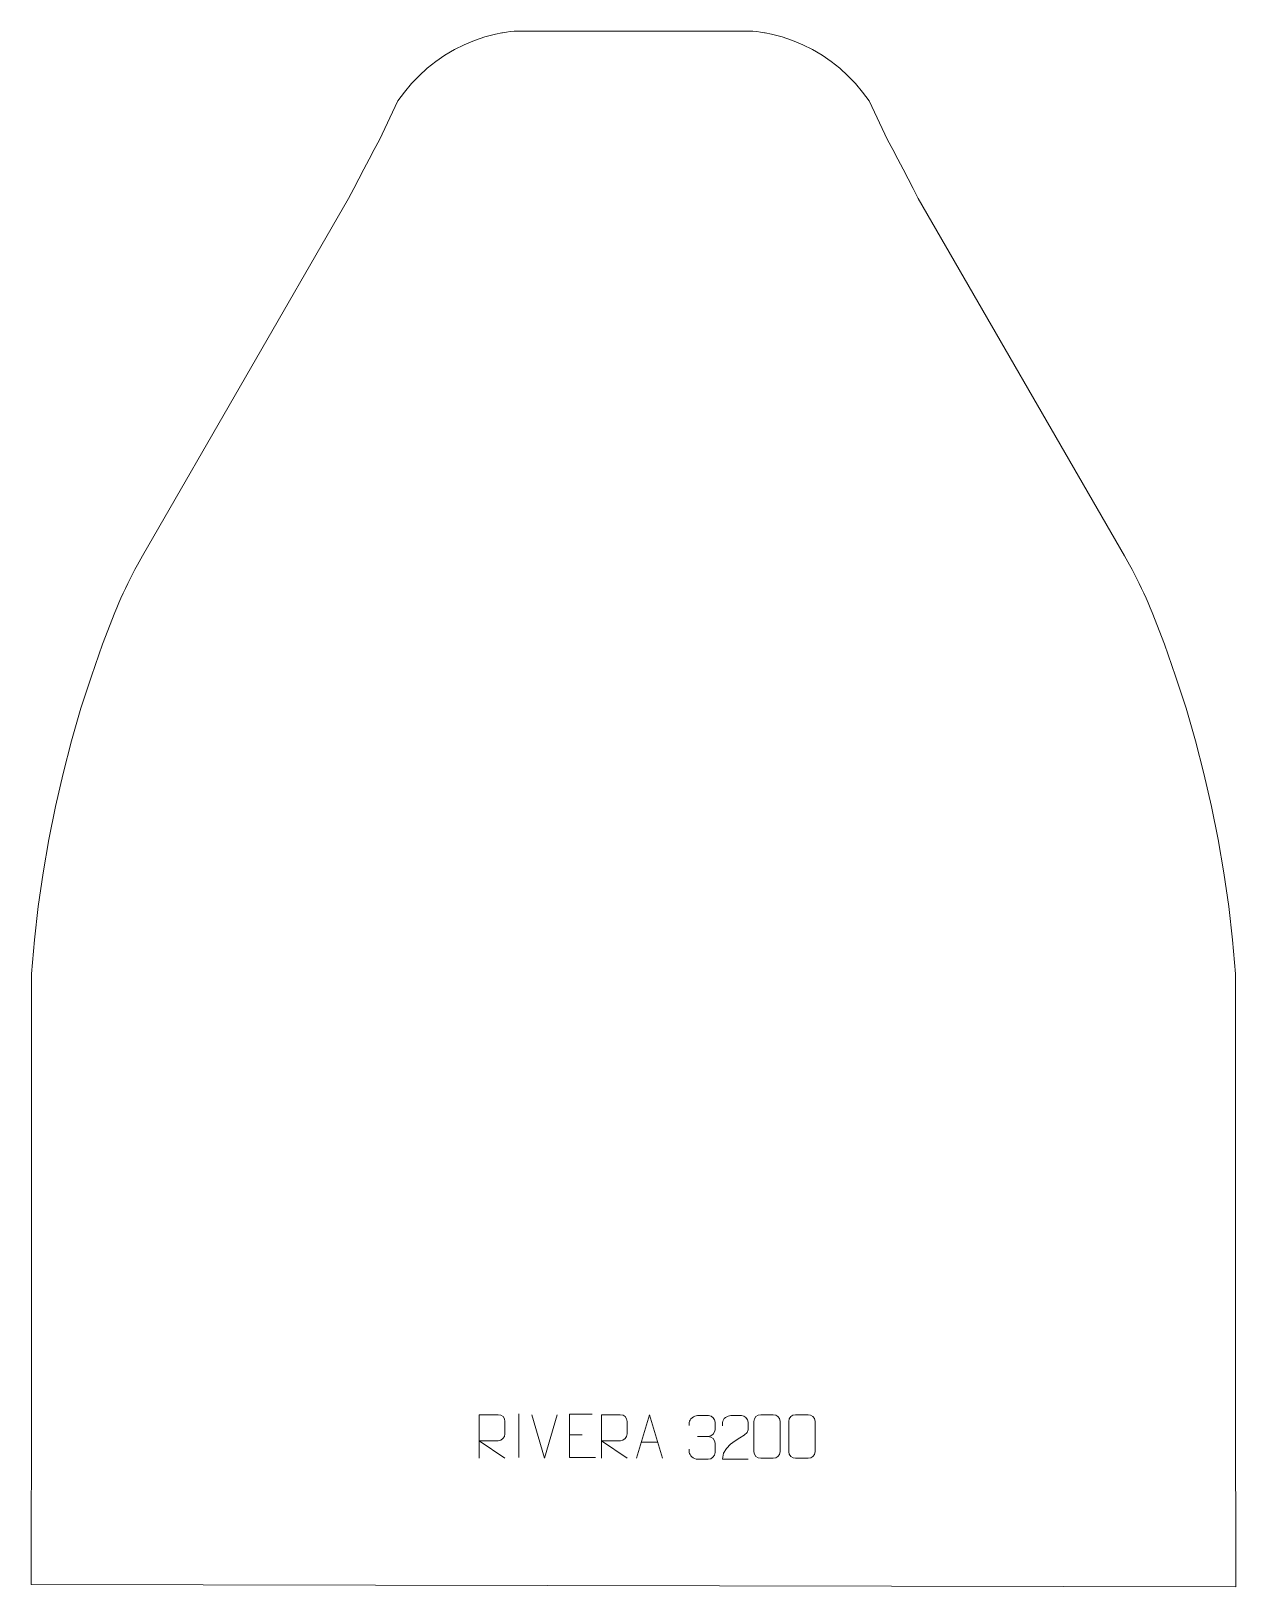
# Model space of a CAD drawing. Header units: millimetres. Extents: x -348 to 343, y 331 to 1222.
import ezdxf

# ---------------------------------------------------------------- set-up
doc = ezdxf.new("R2010")
doc.units = ezdxf.units.MM
doc.header["$MEASUREMENT"] = 0
doc.layers.add('layer 1', color=7, linetype='Continuous')

msp = doc.modelspace()

# ---------------------------------------------------------------- linework, layer by layer
at = {"layer": 'layer 1', "color": 242, "lineweight": 9}
msp.add_open_spline([(-68.9463, 1222.251), (-68.9463, 1222.251), (63.5628, 1222.251), (63.5628, 1222.251), (63.5628, 1222.251), (63.5628, 1222.251), (65.7766, 1222.1921), (65.7766, 1222.1921), (65.7766, 1222.1921), (65.7766, 1222.1921), (67.9841, 1222.0189), (67.9841, 1222.0189), (67.9841, 1222.0189), (67.9841, 1222.0189), (70.18, 1221.7291), (70.18, 1221.7291), (70.18, 1221.7291), (70.18, 1221.7291), (72.3581, 1221.325), (72.3581, 1221.325), (72.3581, 1221.325), (72.3581, 1221.325), (72.7389, 1221.2337), (72.7389, 1221.2337), (72.7389, 1221.2337), (72.7389, 1221.2337), (76.372, 1220.5306), (76.372, 1220.5306), (76.372, 1220.5306), (76.372, 1220.5306), (82.4685, 1218.9128), (82.4685, 1218.9128), (82.4685, 1218.9128), (82.4685, 1218.9128), (88.4403, 1216.8829), (88.4403, 1216.8829), (88.4403, 1216.8829), (88.4403, 1216.8829), (94.2609, 1214.4517), (94.2609, 1214.4517), (94.2609, 1214.4517), (94.2609, 1214.4517), (99.9006, 1211.6303), (99.9006, 1211.6303), (99.9006, 1211.6303), (99.9006, 1211.6303), (105.3371, 1208.4308), (105.3371, 1208.4308), (105.3371, 1208.4308), (105.3371, 1208.4308), (110.5425, 1204.8682), (110.5425, 1204.8682), (110.5425, 1204.8682), (110.5425, 1204.8682), (115.4927, 1200.9602), (115.4927, 1200.9602), (115.4927, 1200.9602), (115.4927, 1200.9602), (120.1649, 1196.7237), (120.1649, 1196.7237), (120.1649, 1196.7237), (120.1649, 1196.7237), (124.5388, 1192.1796), (124.5388, 1192.1796), (124.5388, 1192.1796), (124.5388, 1192.1796), (128.5929, 1187.3477), (128.5929, 1187.3477), (128.5929, 1187.3477), (128.5929, 1187.3477), (132.3075, 1182.2507), (132.3075, 1182.2507), (132.3075, 1182.2507), (132.3075, 1182.2507), (142.8518, 1160.0538), (142.8518, 1160.0538), (142.8518, 1160.0538), (142.8518, 1160.0538), (145.8338, 1154.4581), (145.8338, 1154.4581), (145.8338, 1154.4581), (145.8338, 1154.4581), (148.8024, 1148.8559), (148.8024, 1148.8559), (148.8024, 1148.8559), (148.8024, 1148.8559), (151.7562, 1143.2441), (151.7562, 1143.2441), (151.7562, 1143.2441), (151.7562, 1143.2441), (154.6975, 1137.6273), (154.6975, 1137.6273), (154.6975, 1137.6273), (154.6975, 1137.6273), (157.623, 1132.001), (157.623, 1132.001), (157.623, 1132.001), (157.623, 1132.001), (160.5348, 1126.3684), (160.5348, 1126.3684), (160.5348, 1126.3684), (160.5348, 1126.3684), (278.6127, 921.724), (278.6127, 921.724), (278.6127, 921.724), (278.6127, 921.724), (281.5802, 916.4452), (281.5802, 916.4452), (281.5802, 916.4452), (281.5802, 916.4452), (283.0181, 913.7801), (283.0181, 913.7801), (283.0181, 913.7801), (283.0181, 913.7801), (284.4259, 911.0992), (284.4259, 911.0992), (284.4259, 911.0992), (284.4259, 911.0992), (285.8042, 908.4034), (285.8042, 908.4034), (285.8042, 908.4034), (285.8042, 908.4034), (287.1518, 905.6912), (287.1518, 905.6912), (287.1518, 905.6912), (287.1518, 905.6912), (288.4681, 902.9639), (288.4681, 902.9639), (288.4681, 902.9639), (288.4681, 902.9639), (289.7541, 900.2232), (289.7541, 900.2232), (289.7541, 900.2232), (289.7541, 900.2232), (291.0073, 897.4667), (291.0073, 897.4667), (291.0073, 897.4667), (291.0073, 897.4667), (292.2312, 894.6968), (292.2312, 894.6968), (292.2312, 894.6968), (292.2312, 894.6968), (293.4226, 891.9129), (293.4226, 891.9129), (293.4226, 891.9129), (293.4226, 891.9129), (294.5827, 889.1166), (294.5827, 889.1166), (294.5827, 889.1166), (294.5827, 889.1166), (301.5484, 871.0337), (301.5484, 871.0337), (301.5484, 871.0337), (301.5484, 871.0337), (307.9998, 852.7627), (307.9998, 852.7627), (307.9998, 852.7627), (307.9998, 852.7627), (313.9347, 834.3177), (313.9347, 834.3177), (313.9347, 834.3177), (313.9347, 834.3177), (319.3477, 815.712), (319.3477, 815.712), (319.3477, 815.712), (319.3477, 815.712), (324.234, 796.9616), (324.234, 796.9616), (324.234, 796.9616), (324.234, 796.9616), (328.5893, 778.081), (328.5893, 778.081), (328.5893, 778.081), (328.5893, 778.081), (332.4113, 759.0846), (332.4113, 759.0846), (332.4113, 759.0846), (332.4113, 759.0846), (335.6977, 739.9888), (335.6977, 739.9888), (335.6977, 739.9888), (335.6977, 739.9888), (338.4426, 720.8068), (338.4426, 720.8068), (338.4426, 720.8068), (338.4426, 720.8068), (340.6471, 701.5557), (340.6471, 701.5557), (340.6471, 701.5557), (340.6471, 701.5557), (342.3086, 682.251), (342.3086, 682.251), (342.3086, 682.251), (342.3086, 682.251), (342.3086, 440.4706), (342.3086, 440.4706), (342.3086, 440.4706), (342.3086, 440.4706), (342.5166, 330.937), (342.5166, 330.937), (342.5166, 330.937), (342.5166, 330.937), (-347.8971, 332.2513), (-347.8971, 332.2513), (-347.8971, 332.2513), (-347.8971, 332.2513), (-347.6912, 440.4706), (-347.6912, 440.4706), (-347.6912, 440.4706), (-347.6912, 440.4706), (-347.6912, 682.251), (-347.6912, 682.251), (-347.6912, 682.251), (-347.6912, 682.251), (-346.0306, 701.5557), (-346.0306, 701.5557), (-346.0306, 701.5557), (-346.0306, 701.5557), (-343.8264, 720.8068), (-343.8264, 720.8068), (-343.8264, 720.8068), (-343.8264, 720.8068), (-341.0803, 739.9888), (-341.0803, 739.9888), (-341.0803, 739.9888), (-341.0803, 739.9888), (-337.7948, 759.0846), (-337.7948, 759.0846), (-337.7948, 759.0846), (-337.7948, 759.0846), (-333.9731, 778.081), (-333.9731, 778.081), (-333.9731, 778.081), (-333.9731, 778.081), (-329.6169, 796.9616), (-329.6169, 796.9616), (-329.6169, 796.9616), (-329.6169, 796.9616), (-324.7306, 815.712), (-324.7306, 815.712), (-324.7306, 815.712), (-324.7306, 815.712), (-319.3185, 834.3177), (-319.3185, 834.3177), (-319.3185, 834.3177), (-319.3185, 834.3177), (-313.3833, 852.7627), (-313.3833, 852.7627), (-313.3833, 852.7627), (-313.3833, 852.7627), (-306.931, 871.0337), (-306.931, 871.0337), (-306.931, 871.0337), (-306.931, 871.0337), (-299.9662, 889.1166), (-299.9662, 889.1166), (-299.9662, 889.1166), (-299.9662, 889.1166), (-298.8064, 891.9129), (-298.8064, 891.9129), (-298.8064, 891.9129), (-298.8064, 891.9129), (-297.6141, 894.6968), (-297.6141, 894.6968), (-297.6141, 894.6968), (-297.6141, 894.6968), (-296.3912, 897.4667), (-296.3912, 897.4667), (-296.3912, 897.4667), (-296.3912, 897.4667), (-295.1367, 900.2232), (-295.1367, 900.2232), (-295.1367, 900.2232), (-295.1367, 900.2232), (-293.851, 902.9639), (-293.851, 902.9639), (-293.851, 902.9639), (-293.851, 902.9639), (-292.5347, 905.6912), (-292.5347, 905.6912), (-292.5347, 905.6912), (-292.5347, 905.6912), (-291.188, 908.4034), (-291.188, 908.4034), (-291.188, 908.4034), (-291.188, 908.4034), (-289.8096, 911.0992), (-289.8096, 911.0992), (-289.8096, 911.0992), (-289.8096, 911.0992), (-288.402, 913.7801), (-288.402, 913.7801), (-288.402, 913.7801), (-288.402, 913.7801), (-286.9628, 916.4452), (-286.9628, 916.4452), (-286.9628, 916.4452), (-286.9628, 916.4452), (-283.9965, 921.724), (-283.9965, 921.724), (-283.9965, 921.724), (-283.9965, 921.724), (-165.9173, 1126.3684), (-165.9173, 1126.3684), (-165.9173, 1126.3684), (-165.9173, 1126.3684), (-163.0056, 1132.001), (-163.0056, 1132.001), (-163.0056, 1132.001), (-163.0056, 1132.001), (-160.0801, 1137.6273), (-160.0801, 1137.6273), (-160.0801, 1137.6273), (-160.0801, 1137.6273), (-157.14, 1143.2441), (-157.14, 1143.2441), (-157.14, 1143.2441), (-157.14, 1143.2441), (-154.1862, 1148.8559), (-154.1862, 1148.8559), (-154.1862, 1148.8559), (-154.1862, 1148.8559), (-151.2176, 1154.4581), (-151.2176, 1154.4581), (-151.2176, 1154.4581), (-151.2176, 1154.4581), (-148.2356, 1160.0538), (-148.2356, 1160.0538), (-148.2356, 1160.0538), (-148.2356, 1160.0538), (-137.6913, 1182.2507), (-137.6913, 1182.2507), (-137.6913, 1182.2507), (-137.6913, 1182.2507), (-133.9764, 1187.3477), (-133.9764, 1187.3477), (-133.9764, 1187.3477), (-133.9764, 1187.3477), (-129.9226, 1192.1796), (-129.9226, 1192.1796), (-129.9226, 1192.1796), (-129.9226, 1192.1796), (-125.5486, 1196.7237), (-125.5486, 1196.7237), (-125.5486, 1196.7237), (-125.5486, 1196.7237), (-120.8754, 1200.9602), (-120.8754, 1200.9602), (-120.8754, 1200.9602), (-120.8754, 1200.9602), (-115.9251, 1204.8682), (-115.9251, 1204.8682), (-115.9251, 1204.8682), (-115.9251, 1204.8682), (-110.7198, 1208.4308), (-110.7198, 1208.4308), (-110.7198, 1208.4308), (-110.7198, 1208.4308), (-105.2844, 1211.6303), (-105.2844, 1211.6303), (-105.2844, 1211.6303), (-105.2844, 1211.6303), (-99.6435, 1214.4517), (-99.6435, 1214.4517), (-99.6435, 1214.4517), (-99.6435, 1214.4517), (-93.824, 1216.8829), (-93.824, 1216.8829), (-93.824, 1216.8829), (-93.824, 1216.8829), (-87.8523, 1218.9128), (-87.8523, 1218.9128), (-87.8523, 1218.9128), (-87.8523, 1218.9128), (-81.7558, 1220.5306), (-81.7558, 1220.5306), (-81.7558, 1220.5306), (-81.7558, 1220.5306), (-78.1218, 1221.2337), (-78.1218, 1221.2337), (-78.1218, 1221.2337), (-78.1218, 1221.2337), (-77.7407, 1221.325), (-77.7407, 1221.325), (-77.7407, 1221.325), (-77.7407, 1221.325), (-75.5638, 1221.7291), (-75.5638, 1221.7291), (-75.5638, 1221.7291), (-75.5638, 1221.7291), (-73.3676, 1222.0189), (-73.3676, 1222.0189), (-73.3676, 1222.0189), (-73.3676, 1222.0189), (-71.1604, 1222.1921), (-71.1604, 1222.1921), (-71.1604, 1222.1921), (-71.1604, 1222.1921), (-68.9463, 1222.251), (-68.9463, 1222.251)], degree=3, knots=[0, 0, 0, 0, 0.00990099, 0.00990099, 0.00990099, 0.00990099, 0.01980198, 0.01980198, 0.01980198, 0.01980198, 0.02970297, 0.02970297, 0.02970297, 0.02970297, 0.03960396, 0.03960396, 0.03960396, 0.03960396, 0.04950495, 0.04950495, 0.04950495, 0.04950495, 0.05940594, 0.05940594, 0.05940594, 0.05940594, 0.06930693, 0.06930693, 0.06930693, 0.06930693, 0.07920792, 0.07920792, 0.07920792, 0.07920792, 0.08910891, 0.08910891, 0.08910891, 0.08910891, 0.0990099, 0.0990099, 0.0990099, 0.0990099, 0.10891089, 0.10891089, 0.10891089, 0.10891089, 0.11881188, 0.11881188, 0.11881188, 0.11881188, 0.12871287, 0.12871287, 0.12871287, 0.12871287, 0.13861386, 0.13861386, 0.13861386, 0.13861386, 0.14851485, 0.14851485, 0.14851485, 0.14851485, 0.15841584, 0.15841584, 0.15841584, 0.15841584, 0.16831683, 0.16831683, 0.16831683, 0.16831683, 0.17821782, 0.17821782, 0.17821782, 0.17821782, 0.18811881, 0.18811881, 0.18811881, 0.18811881, 0.1980198, 0.1980198, 0.1980198, 0.1980198, 0.20792079, 0.20792079, 0.20792079, 0.20792079, 0.21782178, 0.21782178, 0.21782178, 0.21782178, 0.22772277, 0.22772277, 0.22772277, 0.22772277, 0.23762376, 0.23762376, 0.23762376, 0.23762376, 0.24752475, 0.24752475, 0.24752475, 0.24752475, 0.25742574, 0.25742574, 0.25742574, 0.25742574, 0.26732673, 0.26732673, 0.26732673, 0.26732673, 0.27722772, 0.27722772, 0.27722772, 0.27722772, 0.28712871, 0.28712871, 0.28712871, 0.28712871, 0.2970297, 0.2970297, 0.2970297, 0.2970297, 0.30693069, 0.30693069, 0.30693069, 0.30693069, 0.31683168, 0.31683168, 0.31683168, 0.31683168, 0.32673267, 0.32673267, 0.32673267, 0.32673267, 0.33663366, 0.33663366, 0.33663366, 0.33663366, 0.34653465, 0.34653465, 0.34653465, 0.34653465, 0.35643564, 0.35643564, 0.35643564, 0.35643564, 0.36633663, 0.36633663, 0.36633663, 0.36633663, 0.37623762, 0.37623762, 0.37623762, 0.37623762, 0.38613861, 0.38613861, 0.38613861, 0.38613861, 0.3960396, 0.3960396, 0.3960396, 0.3960396, 0.40594059, 0.40594059, 0.40594059, 0.40594059, 0.41584158, 0.41584158, 0.41584158, 0.41584158, 0.42574257, 0.42574257, 0.42574257, 0.42574257, 0.43564356, 0.43564356, 0.43564356, 0.43564356, 0.44554455, 0.44554455, 0.44554455, 0.44554455, 0.45544554, 0.45544554, 0.45544554, 0.45544554, 0.46534653, 0.46534653, 0.46534653, 0.46534653, 0.47524752, 0.47524752, 0.47524752, 0.47524752, 0.48514851, 0.48514851, 0.48514851, 0.48514851, 0.4950495, 0.4950495, 0.4950495, 0.4950495, 0.5049505, 0.5049505, 0.5049505, 0.5049505, 0.51485149, 0.51485149, 0.51485149, 0.51485149, 0.52475248, 0.52475248, 0.52475248, 0.52475248, 0.53465347, 0.53465347, 0.53465347, 0.53465347, 0.54455446, 0.54455446, 0.54455446, 0.54455446, 0.55445545, 0.55445545, 0.55445545, 0.55445545, 0.56435644, 0.56435644, 0.56435644, 0.56435644, 0.57425743, 0.57425743, 0.57425743, 0.57425743, 0.58415842, 0.58415842, 0.58415842, 0.58415842, 0.59405941, 0.59405941, 0.59405941, 0.59405941, 0.6039604, 0.6039604, 0.6039604, 0.6039604, 0.61386139, 0.61386139, 0.61386139, 0.61386139, 0.62376238, 0.62376238, 0.62376238, 0.62376238, 0.63366337, 0.63366337, 0.63366337, 0.63366337, 0.64356436, 0.64356436, 0.64356436, 0.64356436, 0.65346535, 0.65346535, 0.65346535, 0.65346535, 0.66336634, 0.66336634, 0.66336634, 0.66336634, 0.67326733, 0.67326733, 0.67326733, 0.67326733, 0.68316832, 0.68316832, 0.68316832, 0.68316832, 0.69306931, 0.69306931, 0.69306931, 0.69306931, 0.7029703, 0.7029703, 0.7029703, 0.7029703, 0.71287129, 0.71287129, 0.71287129, 0.71287129, 0.72277228, 0.72277228, 0.72277228, 0.72277228, 0.73267327, 0.73267327, 0.73267327, 0.73267327, 0.74257426, 0.74257426, 0.74257426, 0.74257426, 0.75247525, 0.75247525, 0.75247525, 0.75247525, 0.76237624, 0.76237624, 0.76237624, 0.76237624, 0.77227723, 0.77227723, 0.77227723, 0.77227723, 0.78217822, 0.78217822, 0.78217822, 0.78217822, 0.79207921, 0.79207921, 0.79207921, 0.79207921, 0.8019802, 0.8019802, 0.8019802, 0.8019802, 0.81188119, 0.81188119, 0.81188119, 0.81188119, 0.82178218, 0.82178218, 0.82178218, 0.82178218, 0.83168317, 0.83168317, 0.83168317, 0.83168317, 0.84158416, 0.84158416, 0.84158416, 0.84158416, 0.85148515, 0.85148515, 0.85148515, 0.85148515, 0.86138614, 0.86138614, 0.86138614, 0.86138614, 0.87128713, 0.87128713, 0.87128713, 0.87128713, 0.88118812, 0.88118812, 0.88118812, 0.88118812, 0.89108911, 0.89108911, 0.89108911, 0.89108911, 0.9009901, 0.9009901, 0.9009901, 0.9009901, 0.91089109, 0.91089109, 0.91089109, 0.91089109, 0.92079208, 0.92079208, 0.92079208, 0.92079208, 0.93069307, 0.93069307, 0.93069307, 0.93069307, 0.94059406, 0.94059406, 0.94059406, 0.94059406, 0.95049505, 0.95049505, 0.95049505, 0.95049505, 0.96039604, 0.96039604, 0.96039604, 0.96039604, 0.97029703, 0.97029703, 0.97029703, 0.97029703, 0.98019802, 0.98019802, 0.98019802, 0.98019802, 1, 1, 1, 1], dxfattribs=at)
at = {"layer": 'layer 1', "color": 250, "lineweight": 9}
for points, knots in [([(-91.0438, 404.6071), (-91.0438, 404.6071), (-91.0438, 429.5606), (-91.0438, 429.5606), (-91.0438, 429.5606), (-87.449, 429.5606), (-83.8535, 429.5606), (-80.2583, 429.5606), (-80.2583, 429.5606), (-77.933, 429.5229), (-76.3757, 428.0329), (-76.3798, 425.6665), (-76.3798, 425.6665), (-76.3802, 423.631), (-76.3802, 420.5716), (-76.3798, 418.5356), (-76.3798, 418.5356), (-76.3863, 416.6601), (-78.1986, 414.7183), (-80.2081, 414.6992), (-80.2081, 414.6992), (-80.2081, 414.6992), (-91.0438, 414.6992), (-91.0438, 414.6992), (-91.0438, 414.6992), (-91.0438, 414.6992), (-76.3891, 404.6071), (-76.3891, 404.6071)], [0, 0, 0, 0, 0.125, 0.125, 0.125, 0.125, 0.25, 0.25, 0.25, 0.25, 0.375, 0.375, 0.375, 0.375, 0.5, 0.5, 0.5, 0.5, 0.625, 0.625, 0.625, 0.625, 0.75, 0.75, 0.75, 0.75, 1, 1, 1, 1]), ([(-26.4218, 429.9635), (-26.4218, 429.9635), (-39.2957, 429.9635), (-39.2957, 429.9635), (-39.2957, 429.9635), (-39.2957, 429.9635), (-39.2957, 405.0099), (-39.2957, 405.0099), (-39.2957, 405.0099), (-39.2957, 405.0099), (-24.4299, 405.0099), (-24.4299, 405.0099)], [0, 0, 0, 0, 0.25, 0.25, 0.25, 0.25, 0.5, 0.5, 0.5, 0.5, 1, 1, 1, 1]), ([(-21.0438, 404.6071), (-21.0438, 404.6071), (-21.0438, 429.5606), (-21.0438, 429.5606), (-21.0438, 429.5606), (-17.449, 429.5606), (-13.8535, 429.5606), (-10.2583, 429.5606), (-10.2583, 429.5606), (-7.933, 429.5229), (-6.3757, 428.0329), (-6.3798, 425.6665), (-6.3798, 425.6665), (-6.3802, 423.631), (-6.3802, 420.5716), (-6.3798, 418.5356), (-6.3798, 418.5356), (-6.3863, 416.6601), (-8.1986, 414.7183), (-10.2081, 414.6992), (-10.2081, 414.6992), (-10.2081, 414.6992), (-21.0438, 414.6992), (-21.0438, 414.6992), (-21.0438, 414.6992), (-21.0438, 414.6992), (-6.3891, 404.6071), (-6.3891, 404.6071)], [0, 0, 0, 0, 0.125, 0.125, 0.125, 0.125, 0.25, 0.25, 0.25, 0.25, 0.375, 0.375, 0.375, 0.375, 0.5, 0.5, 0.5, 0.5, 0.625, 0.625, 0.625, 0.625, 0.75, 0.75, 0.75, 0.75, 1, 1, 1, 1]), ([(-0.9626, 404.629), (-0.9626, 404.629), (6.4084, 429.5825), (6.4084, 429.5825), (6.4084, 429.5825), (6.4084, 429.5825), (13.9783, 404.629), (13.9783, 404.629)], [0, 0, 0, 0, 0.33333333, 0.33333333, 0.33333333, 0.33333333, 1, 1, 1, 1]), ([(29.3046, 423.3405), (29.3046, 423.3405), (29.3046, 425.1977), (29.3046, 425.1977), (29.3046, 425.1977), (29.2903, 426.9396), (31.9548, 429.0577), (34.0139, 429.035), (34.0139, 429.035), (36.078, 429.035), (38.142, 429.035), (40.2057, 429.035), (40.2057, 429.035), (42.4002, 429.0438), (43.9985, 427.197), (44.0429, 425.2849), (44.0429, 425.2849), (44.0425, 423.8498), (44.0425, 422.4147), (44.0429, 420.9792), (44.0429, 420.9792), (43.9943, 419.3257), (42.3917, 417.0957), (40.1934, 417.1057), (40.1934, 417.1057), (42.3971, 417.0945), (44.0051, 415.2913), (44.0591, 413.2318), (44.0591, 413.2318), (44.0587, 411.4471), (44.0587, 409.6624), (44.0591, 407.8773), (44.0591, 407.8773), (44.0692, 405.8159), (42.0143, 404.0528), (40.1934, 404.0609), (40.1934, 404.0609), (38.1281, 404.0612), (36.0629, 404.0612), (33.9973, 404.0609), (33.9973, 404.0609), (31.8287, 404.0724), (29.2977, 406.4726), (29.2791, 407.9344), (29.2791, 407.9344), (29.2791, 407.9344), (29.2791, 409.843), (29.2791, 409.843)], [0, 0, 0, 0, 0.07692308, 0.07692308, 0.07692308, 0.07692308, 0.15384615, 0.15384615, 0.15384615, 0.15384615, 0.23076923, 0.23076923, 0.23076923, 0.23076923, 0.30769231, 0.30769231, 0.30769231, 0.30769231, 0.38461538, 0.38461538, 0.38461538, 0.38461538, 0.46153846, 0.46153846, 0.46153846, 0.46153846, 0.53846154, 0.53846154, 0.53846154, 0.53846154, 0.61538462, 0.61538462, 0.61538462, 0.61538462, 0.69230769, 0.69230769, 0.69230769, 0.69230769, 0.76923077, 0.76923077, 0.76923077, 0.76923077, 0.84615385, 0.84615385, 0.84615385, 0.84615385, 1, 1, 1, 1]), ([(63.0406, 404.0609), (58.1262, 404.0612), (53.2118, 404.0612), (48.2977, 404.0609), (48.2977, 404.0609), (48.2977, 413.9932), (62.9487, 416.6344), (63.0406, 420.9447), (63.0406, 420.9447), (63.0403, 422.3688), (63.0403, 423.7925), (63.0406, 425.2158), (63.0406, 425.2158), (63.0237, 427.2929), (60.9009, 429.0177), (59.2299, 429.035), (59.2299, 429.035), (57.1567, 429.0346), (55.0838, 429.0346), (53.0114, 429.035), (53.0114, 429.035), (51.1893, 429.0515), (48.3646, 427.2594), (48.2977, 425.1658), (48.2977, 425.1658), (48.2977, 425.1658), (48.2977, 423.111), (48.2977, 423.111)], [0, 0, 0, 0, 0.125, 0.125, 0.125, 0.125, 0.25, 0.25, 0.25, 0.25, 0.375, 0.375, 0.375, 0.375, 0.5, 0.5, 0.5, 0.5, 0.625, 0.625, 0.625, 0.625, 0.75, 0.75, 0.75, 0.75, 1, 1, 1, 1]), ([(70.222, 429.5805), (72.5881, 429.5805), (74.9546, 429.5805), (77.3211, 429.5805), (77.3211, 429.5805), (79.3016, 429.6161), (81.3276, 428.1218), (81.3547, 425.6797), (81.3547, 425.6797), (81.3543, 419.9223), (81.3543, 414.1645), (81.3547, 408.4063), (81.3547, 408.4063), (81.2126, 406.0787), (79.5062, 404.5964), (77.3211, 404.5856), (77.3211, 404.5856), (74.9487, 404.586), (72.5763, 404.586), (70.2043, 404.5856), (70.2043, 404.5856), (68.2458, 404.48), (66.2394, 406.3679), (66.2508, 408.3889), (66.2508, 408.3889), (66.2512, 414.1695), (66.2512, 419.9498), (66.2508, 425.7296), (66.2508, 425.7296), (66.2551, 427.8716), (68.0322, 429.5941), (70.222, 429.5805)], [0, 0, 0, 0, 0.11111111, 0.11111111, 0.11111111, 0.11111111, 0.22222222, 0.22222222, 0.22222222, 0.22222222, 0.33333333, 0.33333333, 0.33333333, 0.33333333, 0.44444444, 0.44444444, 0.44444444, 0.44444444, 0.55555556, 0.55555556, 0.55555556, 0.55555556, 0.66666667, 0.66666667, 0.66666667, 0.66666667, 0.77777778, 0.77777778, 0.77777778, 0.77777778, 1, 1, 1, 1]), ([(90.222, 429.5805), (92.5881, 429.5805), (94.9546, 429.5805), (97.3211, 429.5805), (97.3211, 429.5805), (99.3016, 429.6161), (101.3276, 428.1218), (101.3547, 425.6797), (101.3547, 425.6797), (101.3543, 419.9223), (101.3543, 414.1645), (101.3547, 408.4063), (101.3547, 408.4063), (101.2126, 406.0787), (99.5062, 404.5964), (97.3211, 404.5856), (97.3211, 404.5856), (94.9487, 404.586), (92.5763, 404.586), (90.2043, 404.5856), (90.2043, 404.5856), (88.2458, 404.48), (86.2394, 406.3679), (86.2508, 408.3889), (86.2508, 408.3889), (86.2512, 414.1695), (86.2512, 419.9498), (86.2508, 425.7296), (86.2508, 425.7296), (86.2551, 427.8716), (88.0322, 429.5941), (90.222, 429.5805)], [0, 0, 0, 0, 0.11111111, 0.11111111, 0.11111111, 0.11111111, 0.22222222, 0.22222222, 0.22222222, 0.22222222, 0.33333333, 0.33333333, 0.33333333, 0.33333333, 0.44444444, 0.44444444, 0.44444444, 0.44444444, 0.55555556, 0.55555556, 0.55555556, 0.55555556, 0.66666667, 0.66666667, 0.66666667, 0.66666667, 0.77777778, 0.77777778, 0.77777778, 0.77777778, 1, 1, 1, 1])]:
    msp.add_open_spline(points, degree=3, knots=knots, dxfattribs=at)
for points in [[(-68.3798, 430.0227), (-68.3798, 430.0227), (-68.3798, 405.0486), (-68.3798, 405.0486)], [(-53.7117, 404.607), (-53.7117, 404.607), (-61.0335, 429.5606), (-61.0335, 429.5606)], [(-46.3898, 429.5606), (-46.3898, 429.5606), (-53.7116, 404.607), (-53.7116, 404.607)], [(-39.2957, 418.0838), (-39.2957, 418.0838), (-32.1276, 418.0838), (-32.1276, 418.0838)], [(1.76, 413.8784), (1.76, 413.8784), (11.2557, 413.8784), (11.2557, 413.8784)], [(34.0143, 417.0953), (34.0143, 417.0953), (40.2107, 417.0953), (40.2107, 417.0953)]]:
    msp.add_open_spline(points, degree=3, dxfattribs=at)

doc.saveas('drawing.dxf')
